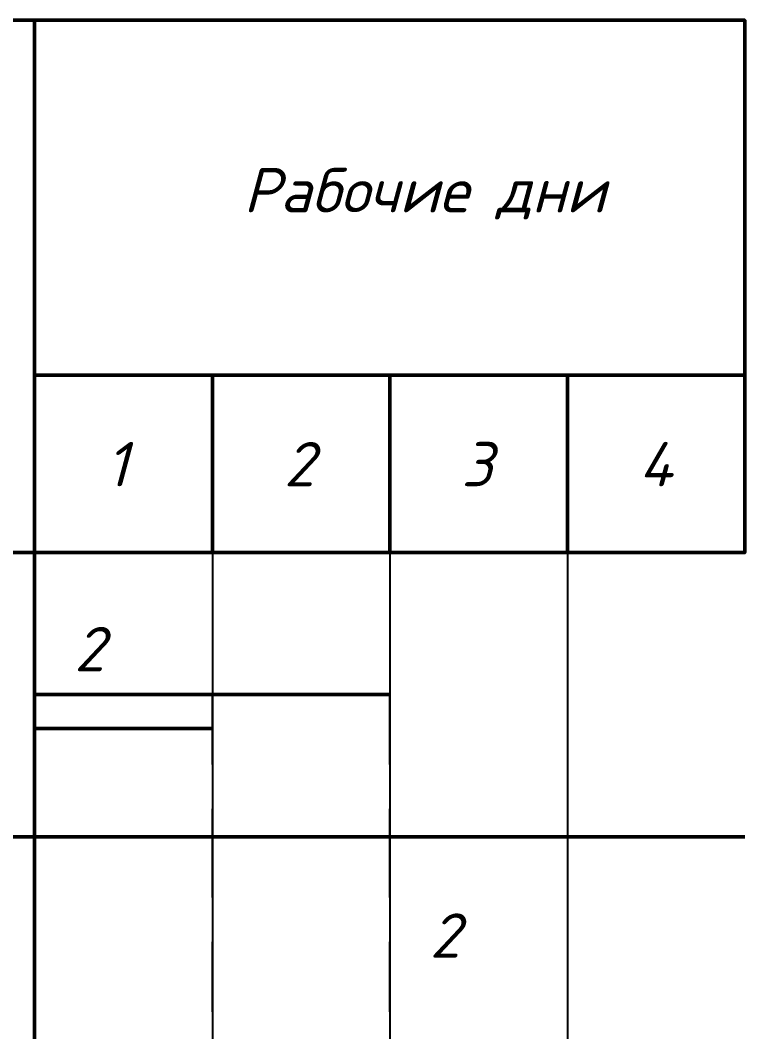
# Model space of a CAD drawing. Header units: millimetres. Extents: x 2279 to 5236, y 896 to 2828.
# Drawn here: x 3901.8 to 3942.6, y 950.6 to 1007.6 of the extents above; entities that cross this region are included whole.
import ezdxf

# ---------------------------------------------------------------- set-up
doc = ezdxf.new("R2010")
doc.units = ezdxf.units.MM
for name, color, linetype in [('PDF _!!ОСНОВНАЯ', 7, 'Continuous'), ('PDF _!!ТОНКАЯ', 7, 'Continuous'), ('PDF _Текст', 7, 'Continuous')]:
    doc.layers.add(name, color=color, linetype=linetype)
doc.styles.add('PDF ISOCPEUR Italic', font='isocpeui.ttf')

msp = doc.modelspace()

# ---------------------------------------------------------------- linework, layer by layer
at = {"layer": 'PDF _!!ОСНОВНАЯ', "lineweight": 50}
for points in [[(3902.61, 969.633), (3922.634, 969.633)], [(3902.61, 967.727), (3912.643, 967.727)]]:
    msp.add_lwpolyline(points, dxfattribs=at)
at = {"layer": 'PDF _!!ТОНКАЯ', "lineweight": 50}
for points in [[(3942.616, 898.637), (3645.638, 898.637), (3645.638, 1007.607), (3942.616, 1007.607), (3942.616, 977.634), (3645.638, 977.634)], [(3902.61, 1007.607), (3902.61, 898.637)], [(3902.61, 987.625), (3942.616, 987.625)], [(3912.643, 987.625), (3912.643, 977.634)], [(3922.634, 987.625), (3922.634, 977.634)], [(3932.625, 987.625), (3932.625, 977.634)], [(3645.638, 961.631), (3942.616, 961.631)]]:
    msp.add_lwpolyline(points, dxfattribs=at)
at = {"layer": 'PDF _!!ТОНКАЯ', "lineweight": 25}
for points in [[(3912.643, 977.634), (3912.643, 898.637)], [(3922.634, 977.634), (3922.634, 898.637)], [(3932.625, 977.634), (3932.625, 898.637)], [(3645.638, 961.631), (3902.61, 961.631)]]:
    msp.add_lwpolyline(points, dxfattribs=at)
at = {"layer": 'PDF _!!ТОНКАЯ', "lineweight": 30}
for points in [[(3912.643, 965.695), (3912.643, 969.633)], [(3922.634, 965.695), (3922.634, 969.633)], [(3912.643, 958.202), (3912.643, 963.198)], [(3922.634, 958.202), (3922.634, 963.198)], [(3912.643, 951.767), (3912.643, 955.704)], [(3922.634, 951.767), (3922.634, 955.704)]]:
    msp.add_lwpolyline(points, dxfattribs=at)

# ---------------------------------------------------------------- texts
at = {"layer": 'PDF _Текст', "attachment_point": 7, "style": 'PDF ISOCPEUR Italic'}
for s, insert, char_height in [('Рабочие дни', (3914.379, 996.388), 2.4999), ('1', (3906.632, 981.359), 2.5), ('2', (3916.665, 981.359), 2.5), ('3', (3926.656, 981.359), 2.5), ('4', (3936.647, 981.359), 2.5), ('2', (3904.854, 970.945), 2.5), ('2', (3924.878, 954.815), 2.5)]:
    msp.add_mtext(s, dxfattribs=dict(at, insert=insert, char_height=char_height))

doc.saveas('drawing.dxf')
